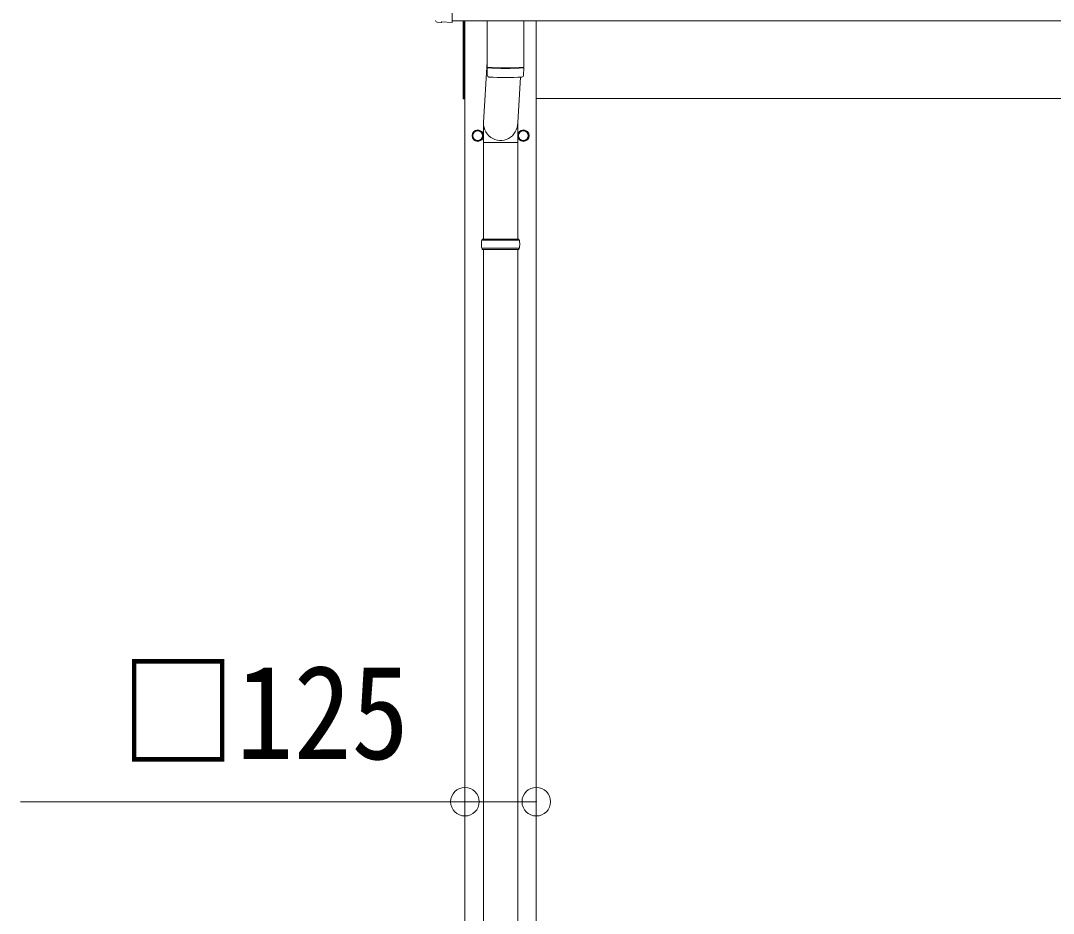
# Model space of a CAD drawing. Units: millimetres at full size, sheet at 1:50; details may follow other scales. Extents: x -14053 to 14053, y -9700 to 9700.
# Drawn here: x -8382 to -6573, y -4096 to -2533 of the extents above; entities that cross this region are included whole.
import ezdxf
from ezdxf.enums import TextEntityAlignment as Align

# ---------------------------------------------------------------- set-up
doc = ezdxf.new("R2010")
doc.units = ezdxf.units.MM
doc.header["$LTSCALE"] = 50
doc.header["$PDMODE"] = 32
doc.header["$PDSIZE"] = 50
for name, color, linetype, lineweight in [('0-1_Defpoints', 4, 'Continuous', 9), ('0-2_TEXT1', 7, 'Continuous', 9), ('0-6_PARTS1', 6, 'Continuous', 9)]:
    doc.layers.add(name, color=color, linetype=linetype, lineweight=lineweight)
doc.styles.add('ＭＳ ゴシック', font='')
doc.styles.get('ＭＳ ゴシック').set_extended_font_data('MS Gothic')

msp = doc.modelspace()

# ---------------------------------------------------------------- linework, layer by layer
at = {"layer": '0-1_Defpoints'}
for p, q in [((-7645.27, -2536.6), (-7652.19, -2536.24)), ((-7625.64, -2533.58), (-2826.64, -2533.58)), ((-7625.64, -2535.6), (-7625.64, -2536.6)), ((-7606.64, -2670.3), (-7606.64, -2533.58)), ((-7604.64, -2533.58), (-7604.64, -2670.3)), ((-7603.64, -2533.58), (-7603.64, -6169.8)), ((-7478.64, -6169.8), (-7478.64, -2533.58)), ((-7604.64, -2670.3), (-7606.64, -2670.3)), ((-7604.64, -2669.8), (-7603.64, -2669.8)), ((-2866.64, -2669.8), (-7478.64, -2669.8)), ((-7572.54, -2734.55), (-7572.64, -2734.55)), ((-7572.54, -2735.05), (-7572.64, -2735.05)), ((-7509.74, -2734.55), (-7509.64, -2734.55)), ((-7509.74, -2735.05), (-7509.64, -2735.05))]:
    msp.add_line(p, q, dxfattribs=at)
for points in [[(-7657.21, -2339.4), (-7625.64, -2337.75), (-7625.64, -2535.6)], [(-7644.53, -2536.33), (-7643.86, -2535.7), (-7625.64, -2536.61)]]:
    msp.add_lwpolyline(points, dxfattribs=at)
for points in [[(-7581.14, -2724.98), (-7589.64, -2729.89), (-7589.64, -2739.7), (-7581.14, -2744.61), (-7572.64, -2739.7), (-7572.64, -2729.89)], [(-7501.14, -2724.98), (-7492.64, -2729.89), (-7492.64, -2739.7), (-7501.14, -2744.61), (-7509.64, -2739.7), (-7509.64, -2729.89)]]:
    msp.add_lwpolyline(points, close=True, dxfattribs=at)
for centre, radius in [((-7581.14, -2734.8), 10), ((-7581.14, -2734.8), 8.5), ((-7501.14, -2734.8), 10), ((-7501.14, -2734.8), 8.5)]:
    msp.add_circle(centre, radius, dxfattribs=at)
for centre, start, end in [((-7581.14, -2734.8), 111.25399, 128.74601), ((-7581.14, -2734.8), 51.25399, 68.74601), ((-7501.14, -2734.8), 111.25399, 128.74601), ((-7501.14, -2734.8), 51.25399, 68.74601), ((-7581.14, -2734.8), 171.25399, 188.74601), ((-7581.14, -2734.8), 231.25399, 248.74601), ((-7581.14, -2734.8), 291.25399, 308.74601), ((-7581.14, -2734.8), 1.66581, 8.74601), ((-7581.14, -2734.8), 351.25399, 358.33419), ((-7501.14, -2734.8), 171.25399, 178.33419), ((-7501.14, -2734.8), 181.66581, 188.74601), ((-7501.14, -2734.8), 231.25399, 248.74601), ((-7501.14, -2734.8), 291.25399, 308.74601), ((-7501.14, -2734.8), 351.25399, 8.74601)]:
    msp.add_arc(centre, 8.6, start, end, dxfattribs=at)
for centre, major_axis, start_param, end_param in [((-7652.03, -2533.24), (-2.18, -2.07), 5.5252311, 7.0411395), ((-7645.22, -2535.6), (-0.727, -0.69), 0.7579542, 1.5707963)]:
    msp.add_ellipse(centre, major_axis=major_axis, ratio=0.9974, start_param=start_param, end_param=end_param, dxfattribs=at)
at = {"layer": '0-2_TEXT1'}
for p, q in [((-7564.64, -2533.58), (-7564.64, -2614.95)), ((-7500.64, -2533.58), (-7500.64, -2614.95)), ((-7564.64, -2605.37), (-7571.2, -2711.84)), ((-7564.44, -2628.93), (-7564.67, -2615.95)), ((-7560.16, -2615.23), (-7560.15, -2616.23)), ((-7505.11, -2615.23), (-7505.13, -2616.23)), ((-7500.61, -2615.95), (-7500.84, -2628.93)), ((-7506.18, -2632.22), (-7511.08, -2711.84)), ((-7571.29, -2746.5), (-7571.29, -2711.84)), ((-7510.99, -2746.5), (-7510.99, -2711.84)), ((-7571.29, -2746.5), (-7541.14, -2746.5)), ((-7571.14, -2746.5), (-7571.14, -2915.8)), ((-7510.99, -2746.5), (-7541.14, -2746.5)), ((-7511.14, -2746.5), (-7511.14, -2915.8)), ((-7508.14, -2917.8), (-7574.14, -2917.8)), ((-7509.14, -2915.8), (-7573.14, -2915.8)), ((-7573.14, -2915.8), (-7573.14, -2917.8)), ((-7509.14, -2915.8), (-7509.14, -2917.8)), ((-7508.14, -2931.8), (-7574.14, -2931.8)), ((-7573.14, -2933.8), (-7573.14, -2931.8)), ((-7509.14, -2933.8), (-7573.14, -2933.8)), ((-7571.14, -2933.8), (-7571.14, -4188.3)), ((-7511.14, -2933.8), (-7511.14, -4188.3)), ((-7509.14, -2933.8), (-7509.14, -2931.8))]:
    msp.add_line(p, q, dxfattribs=at)
for centre, radius, start, end in [((-7532.64, -2135.22), 480.8, 266.18381, 273.81619), ((-7532.64, -2136.22), 480.8, 266.18381, 273.81619), ((-7561.02, -2628.7), 3.43, 183.91307, 262.91645), ((-7532.65, -2113.23), 519.67, 266.82357, 273.17802), ((-7504.26, -2628.7), 3.43, 277.00994, 356.09787), ((-7525.39, -2924.8), 49.25, 171.82876, 180.00002), ((-7525.39, -2924.8), 49.25, 180.00002, 188.17127), ((-7556.89, -2924.8), 49.25, 359.99998, 8.17124), ((-7556.89, -2924.8), 49.25, 351.82873, 359.99998)]:
    msp.add_arc(centre, radius, start, end, dxfattribs=at)
msp.add_ellipse((-7541.14, -2711.84), major_axis=(0, -31.56), ratio=0.952301, start_param=4.5832251, end_param=7.8539816, dxfattribs=at)
at = {"layer": '0-6_PARTS1'}
for p, q in [((-7603.64, -3900.93), (-8381.55, -3900.93)), ((-7478.64, -3900.93), (-7603.64, -3900.93))]:
    msp.add_line(p, q, dxfattribs=at)
for p in [(-7603.64, -3900.93), (-7478.64, -3900.93)]:
    msp.add_point(p, dxfattribs=at)

# ---------------------------------------------------------------- texts
at = {"layer": '0-6_PARTS1', "color": 7, "style": 'ＭＳ ゴシック', "width": 0.9}
msp.add_text('□125', height=165, dxfattribs=at).set_placement((-8207, -3875.93), align=Align.BOTTOM_LEFT)

doc.saveas('drawing.dxf')
